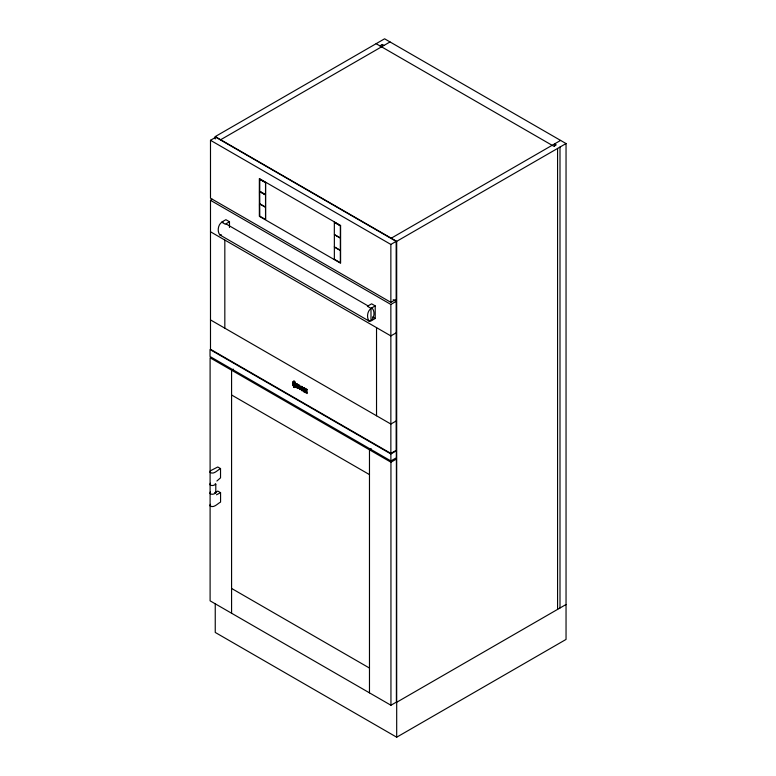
<?xml version="1.0" encoding="UTF-8"?>
<svg xmlns="http://www.w3.org/2000/svg" width="776" height="776" viewBox="0 0 776 776"><rect width="100%" height="100%" fill="white"/><g stroke="black" fill="none" stroke-linecap="round" stroke-linejoin="round"><path stroke-width="1.16" d="M210.306 491.955L209.956 493.429C211.596 494.991 214.224 494.147 215.796 492.905L215.796 484.175L215.204 483.826M302.184 388.301C300.525 386.623 304.25 388.563 301.835 386.429M300.865 388.475L300.913 387.806M298.032 387.224L297.955 386.787M293.115 384.683C292.28 383.839 293.988 380.162 293.735 382.917L294.861 383.548M298.77 386.603L299.08 385.488M300.273 388.223L300.36 387.573M292.494 382.946L293.832 380.948A1.688 0.98 60 0 1 294.744 381.472L296.034 384.983M292.571 382.423L292.659 384.624L293.832 386.962A1.688 0.98 60 0 0 294.744 387.496L295.307 387.36M296.054 385.517L295.714 386.865M302.194 389.513L301.321 388.194A1.484 0.854 60 0 1 301.107 387.622A2.047 1.183 60 0 1 301.088 387.03L301.136 386.846M300.894 388.466L300.729 389.038M295.54 385.808L295.2 383.005M292.892 382.277L292.736 383.587M295.656 386.176L295.685 383.887M297.926 385.682L297.286 384.731L297.877 385.769M304.211 390.978L304.861 391.637M301.117 386.865L301.214 386.642A1.455 0.844 60 0 1 301.524 386.39L301.864 386.409M295.336 383.402C294.308 379.794 294.327 389.31 295.559 385.788M292.872 382.287L293.406 381.501M299.565 388.107L300.293 388.204M298.44 386.681L298.353 384.809M295.307 384.178C294.608 381.782 295.452 388.417 295.336 384.168M300.758 389.028L300.137 389.552M298.935 385.72L299.565 385.206M303.804 388.669L303.532 389.232A2.192 1.261 60 0 0 303.552 389.853M297.965 388.32L298.585 386.991M216.892 481.004L220.529 477.851L220.529 468.578L217.775 466.987L210.315 470.828L209.956 472.303C213.681 475.067 217.406 470.081 220.529 468.578M295.549 386.496L294.667 387.069A1.465 0.844 60 0 1 293.871 386.613L292.892 384.556M295.743 386.846L295.278 387.379M304.881 391.628L304.027 391.899M210.306 483.225L209.956 484.699C211.596 486.261 214.224 485.417 215.796 484.175M210.335 504.332L209.986 505.807C213.662 508.59 217.552 503.566 220.568 502.082L220.568 492.682L217.804 491.092L214.884 492.537M293.532 382.481C293.784 395.731 293.444 376.942 293.27 384.314M220.568 492.682L216.494 494.768M303.785 388.689L304.89 388.892M215.243 138.991L215.243 136.576L384.595 38.8L566.043 143.56L566.043 639.424L396.691 737.2L215.243 632.44L215.243 603.544M210.49 140.291L215.776 137.236L396.158 241.375L396.158 299.284L390.861 302.339L210.49 198.2L210.49 140.291L390.861 244.43L396.158 241.375M379.91 45.871L382.325 44.474L383.994 45.435M220.685 139.719L390.037 41.943M393.228 299.691L396.158 301.389L396.158 450.361L390.861 453.417L210.49 349.278L210.49 200.305L212.255 199.286M259.562 191.517L259.601 203.661L265.576 207.114L265.576 194.941L259.562 191.517L259.601 203.661M265.537 194.97L265.537 207.134M259.562 203.894L259.601 216.048L265.576 219.492L265.576 207.318L259.562 203.894L259.601 216.048M229.483 221.761L225.244 224.206L221.664 222.13L225.894 219.686L229.483 221.761L229.483 227.484M265.537 207.347L265.537 219.521M334.359 222.295L340.334 225.748L334.359 222.295L334.32 234.498L340.334 237.922L340.334 225.748M340.577 225.467L259.349 178.567L259.349 216.339L340.596 263.219L340.596 225.457M334.32 246.875L340.334 250.299L340.334 238.125L334.359 234.682L334.359 246.846M334.32 259.252L340.334 262.676L340.334 250.502L334.359 247.059L334.359 259.233M391.25 238.193L560.602 140.417M215.243 136.576L396.691 241.336L566.043 143.56M233.392 369.143L231.578 370.191L231.578 613.234M370.986 308.344L375.215 305.899L375.215 318.49L370.986 320.934L370.986 308.344L367.397 306.268L371.636 303.823L375.215 305.899M210.49 200.305L390.861 304.444L396.158 301.389M294.841 384.013L293.735 383.373L293.735 384.363L294.861 384.983M296.752 383.587L296.752 387.622L296.752 383.587L298.333 384.818M293.26 385.08C294.152 387.583 293.095 383.237 294.861 385.478M297.926 386.71L297.305 386.293L297.906 387.399M396.158 332.855L390.861 335.911L210.49 231.772M305.143 388.417L305.725 390.26C307.306 391.899 305.608 388 307.053 389.494L307.034 393.568L306.452 391.608C304.832 389.911 306.598 393.907 305.143 392.481L305.172 388.398L305.754 388.737M307.034 389.503L306.423 389.154M396.158 420.99L390.861 424.045L210.49 319.906M371.287 448.761L369.473 449.808L369.473 692.852M390.881 453.95L396.323 450.808L396.323 457.791L390.881 460.934L210.034 356.524L210.034 349.54L390.881 453.95L390.881 460.934M390.949 462.205L396.39 459.062L396.39 702.105L390.949 705.248L210.102 600.837L210.102 357.794L390.949 462.205L390.949 705.248M396.691 702.28L566.043 604.504M303.571 387.622L302.95 388.951L303.368 391.104M293.386 381.511L293.891 381.385M299.798 386.225L299.41 387.757M221.451 234.847L219.86 234.915C216.902 231.384 218.066 224.07 222.275 221.994L223.042 222.179M303.552 387.641L304.037 387.68M302.087 390.735L302.679 390.512A2.085 1.203 60 0 0 302.824 389.93M302.048 389.853C301.088 388.019 300.661 390.25 302.242 390.764M299.536 385.216L300.807 387.098M369.182 321.128L369.948 321.312C374.148 319.237 375.322 311.923 372.354 308.392L371.588 308.208C367.387 310.284 366.224 317.597 369.182 321.128L219.86 234.915M299.972 389.513L299.08 388.359M304.017 387.699L304.522 388.116M376.127 43.689L553.802 146.266L556.217 144.869L554.559 143.909L554.559 146.325M226.175 223.992L368.183 305.977M372.529 316.938L375.215 318.49M296.752 387.622L297.994 388.301M231.578 394.984L369.473 474.602M215.204 492.556L215.825 492.886M231.578 588.441L369.473 668.058M304.056 391.88L303.397 391.085M304.056 390.91L303.678 390.27M302.165 388.32L302.582 388.883M295.52 383.412L294.667 381.86A1.465 0.844 60 0 0 293.871 381.394M304.502 388.126L304.871 388.902M302.601 388.863L302.805 389.853M293.396 385.478L293.134 384.673M303.659 390.279L303.571 389.843A2.192 1.261 60 0 1 303.552 389.212M295.714 383.286L295.869 383.848M295.549 383.402L295.656 383.897M298.944 388.029L298.789 386.594M300.748 386.729L300.865 387.466M300.293 387.02L300.341 387.583M292.872 384.576L292.756 383.577M292.523 383.47L292.571 384.042M560 147.052L560 607.996M557.575 148.449L557.575 609.393M396.691 241.336L396.691 737.2M390.861 244.43L390.861 302.339M390.861 304.444L390.861 453.417M382.325 44.474L382.325 46.89M376.535 327.637L376.535 415.771M296.054 384.974L296.034 385.526M224.827 240.056L224.827 328.18M301.107 387.02A2.047 1.183 60 0 0 301.136 387.612A1.484 0.854 60 0 0 301.321 388.194M294.725 387.505A1.688 0.98 60 0 1 293.803 386.981M259.601 179.111L259.562 191.313L265.537 194.757L265.576 182.564L259.601 179.111L259.601 191.284L265.576 194.737L265.537 182.583L259.562 179.14"/></g></svg>
